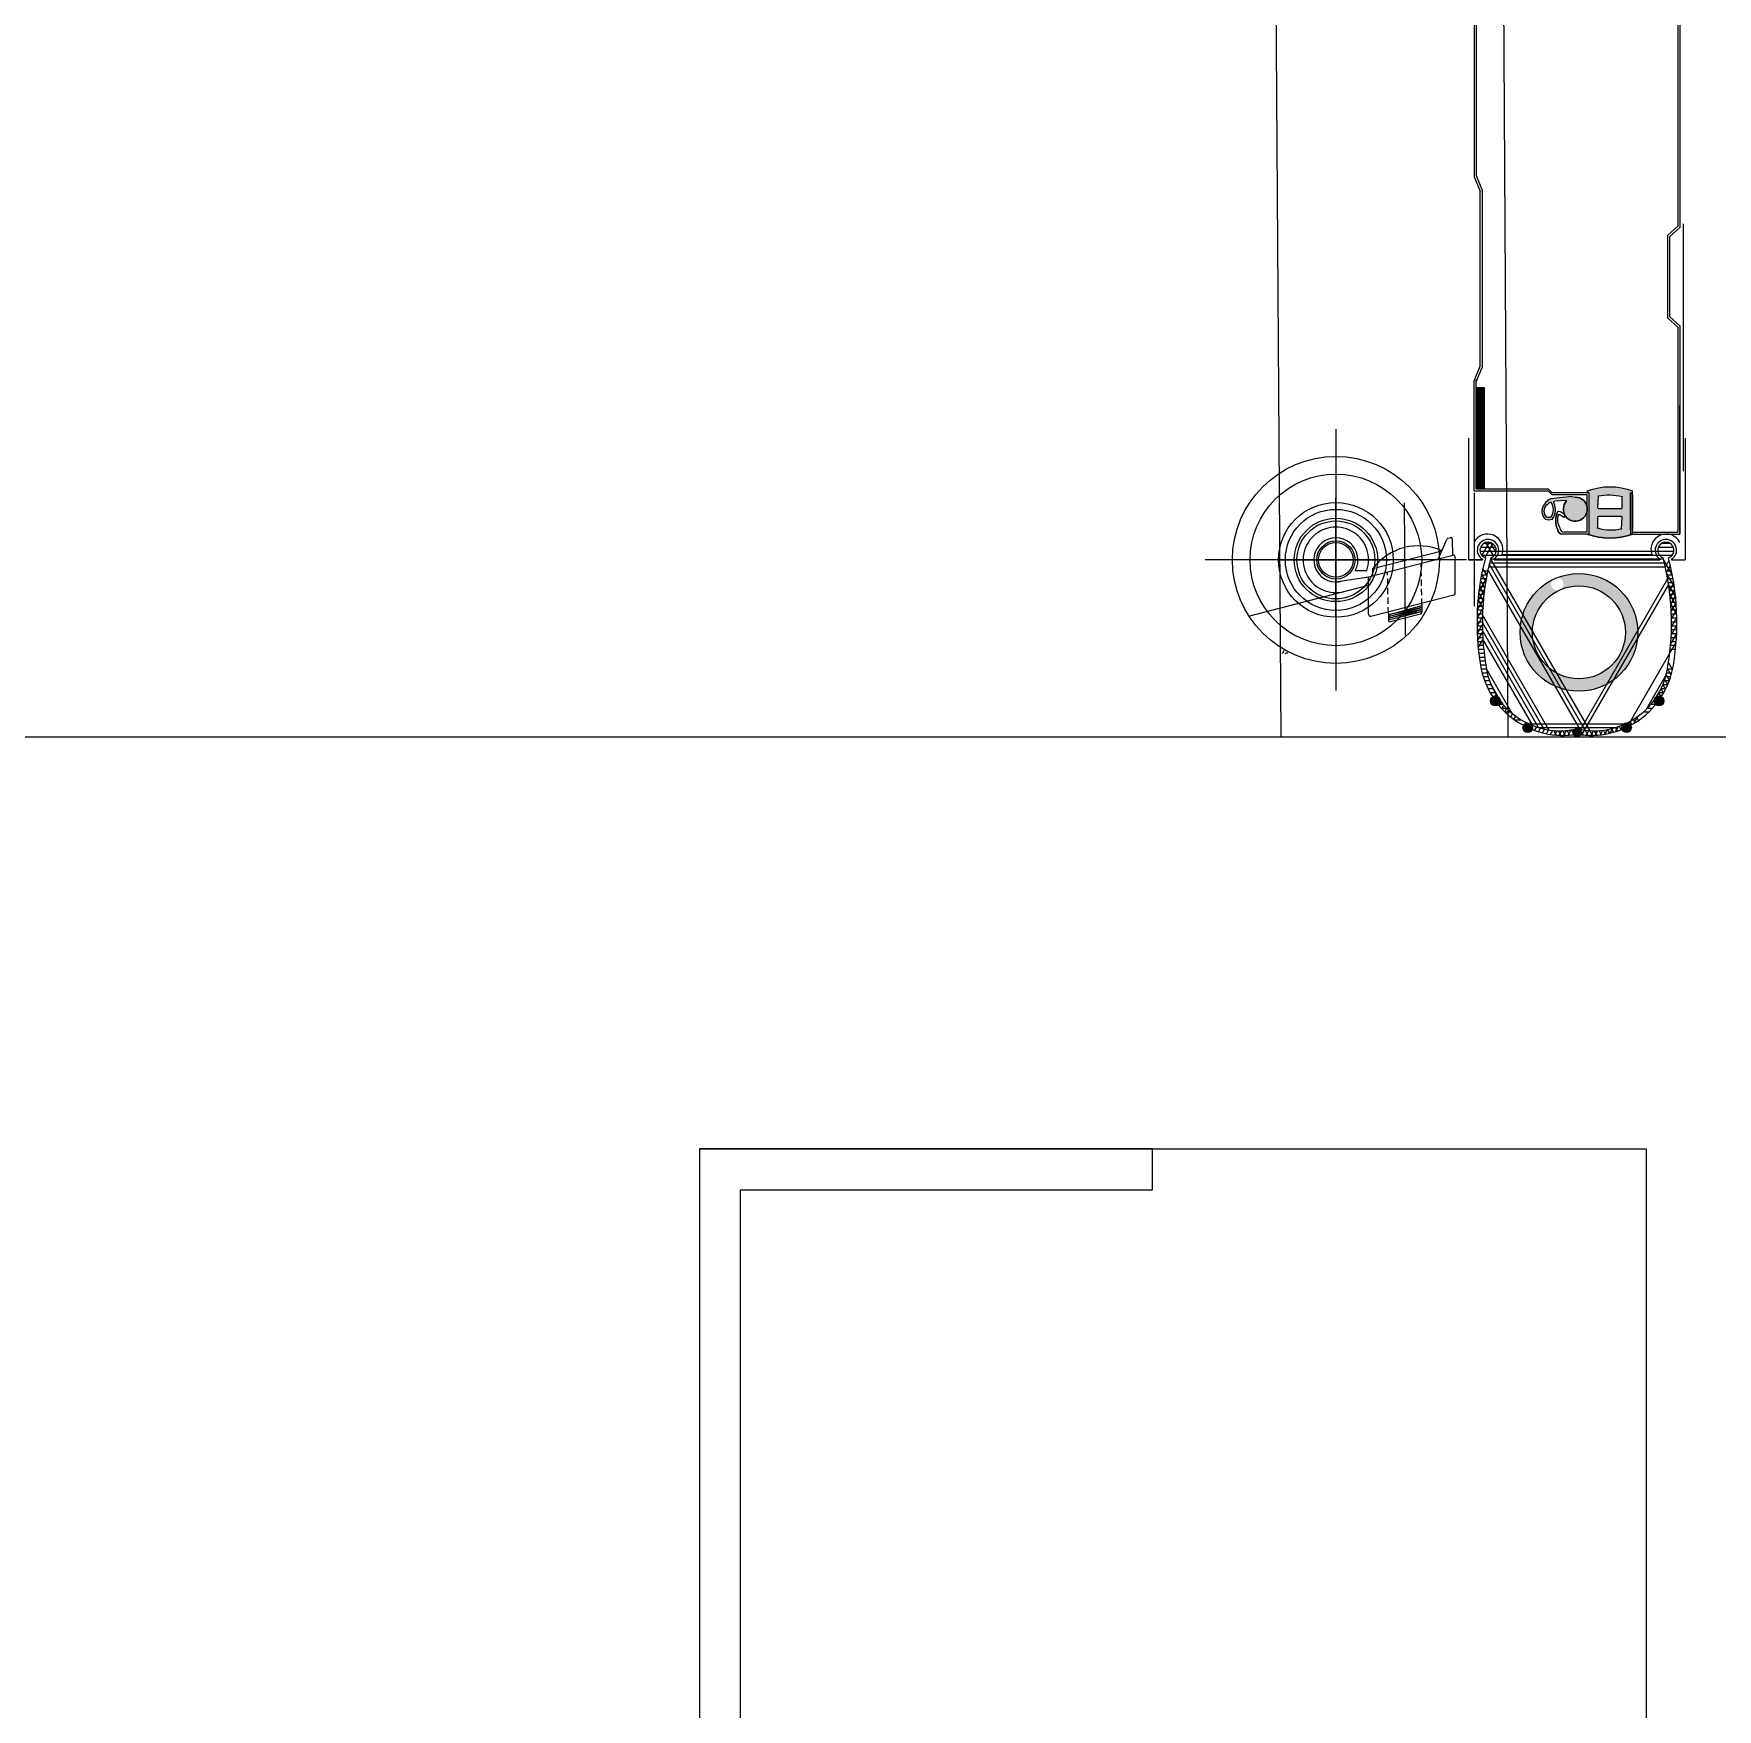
# Model space of a CAD drawing. Extents: x 152195838 to 323921156, y 365159662 to 730681027.
# Drawn here: x 161369515.3 to 161369924.2, y 365211827.2 to 365212234.1 of the extents above; entities that cross this region are included whole.
import ezdxf

# ---------------------------------------------------------------- set-up
doc = ezdxf.new("R2010")
doc.units = 0
doc.header["$MEASUREMENT"] = 0
doc.linetypes.add('CEN', pattern=[63, 60, -1, 1, -1])
doc.linetypes.add('HID', pattern=[2.3, 1.5, -0.8])
doc.layers.get('0').update_dxf_attribs({"linetype": 'CONTINUOUS'})
doc.layers.get('Defpoints').update_dxf_attribs({"linetype": 'CONTINUOUS'})
for name, color, linetype in [('4A.TEC CEN', 1, 'CEN'), ('ELE', 4, 'CONTINUOUS'), ('k-BESTO', 4, 'CONTINUOUS'), ('OHD', 4, 'CONTINUOUS'), ('PANEL', 4, 'CONTINUOUS'), ('SRS', 6, 'CONTINUOUS'), ('text', 3, 'CONTINUOUS'), ('WID', 4, 'CONTINUOUS'), ('㈜SE&C 벽체 1', 2, 'CONTINUOUS')]:
    doc.layers.add(name, color=color, linetype=linetype)

# ---------------------------------------------------------------- blocks, each defined once
blk = doc.blocks.new('roll')
at = {"layer": 'OHD'}
for p, q in [((0, 31.73325251974166), (0, -31.73324637336191)), ((24.86161170038395, 0.2174934283830225), (26.90798956062645, 4.995859091868624)), ((24.86161170038395, 0.2174934283830225), (26.90798956062645, 4.995859091868624)), ((27.19574122782797, 5.242445562849752), (27.78892638487742, 5.394449259329121)), ((27.19574122782797, 5.242445562849752), (27.78892638487742, 5.394449259329121)), ((28.41012365580537, 1.126799616904463), (28.3240954792127, 4.988593866873998)), ((28.41012365580537, 1.126799616904463), (28.3240954792127, 4.988593866873998)), ((31.73324944660999, 3.0731898732e-06), (-31.73324944660999, 3.0731898732e-06)), ((7.933307928266003, -4.120384413283318), (28.41012365580537, 1.126799616904463)), ((7.933307928266003, -4.120384413283318), (28.41012365580537, 1.126799616904463)), ((9.010276078712195, -2.07367874745978), (25.73455619229935, 2.211918031680397)), ((9.010276078712195, -2.07367874745978), (25.73455619229935, 2.211918031680397)), ((4.688133527757599, -2.598975516797509), (7.49758740561083, -2.598975516797509)), ((4.688133527757599, -2.598975516797509), (7.49758740561083, -2.598975516797509)), ((9.010276078712195, -3.844411324651446), (9.010276078712195, -2.07367874745978)), ((9.010276078712195, -3.844411324651446), (9.010276078712195, -2.07367874745978)), ((-21.21325120772235, -13.62553265562747), (7.933307928266003, -6.156726877088658)), ((-4.4333282858e-06, -5.360346190340351), (7.933307928266003, -4.120384413283318)), ((-4.4333282858e-06, -5.360346190340351), (7.933307928266003, -4.120384413283318)), ((6.653694831067697, -4.320385529776103), (7.933307928266003, -4.120384413283318)), ((6.653694831067697, -4.320385529776103), (7.933307928266003, -4.120384413283318)), ((8.468583386624232, -13.6298537759576), (28.62301918212324, -8.465279603376983)), ((8.468583386624232, -13.6298537759576), (28.62301918212324, -8.465279603376983)), ((20.89626956544817, -10.85633375548059), (20.89626956544817, -12.71213901398005)), ((20.89626956544817, -10.85633375548059), (20.89626956544817, -12.71213901398005)), ((12.74854335631244, -12.94418859662255), (12.74854335631244, -14.58021966129308)), ((12.74854335631244, -12.94418859662255), (12.74854335631244, -14.58021966129308)), ((13.28381881467066, -14.99562556628371), (20.57388963340782, -13.12754491897067)), ((13.28381881467066, -14.99562556628371), (20.57388963340782, -13.12754491897067))]:
    blk.add_line(p, q, dxfattribs=at)
at = {"layer": 'OHD', "color": 1}
for p, q in [((-4.4333282858e-06, -13.76701811217936), (-4.4333282858e-06, 15.135542328062)), ((-4.4333282858e-06, -13.76701811217936), (-4.4333282858e-06, 15.135542328062)), ((16.61530714225955, 13.86767193785636), (16.82240646099671, -18.37380420189584)), ((16.61530714225955, 13.86767193785636), (16.82240646099671, -18.37380420189584)), ((-13.38834995357319, 0), (13.14283256558701, 0)), ((-13.38834995357319, 0), (13.14283256558701, 0))]:
    blk.add_line(p, q, dxfattribs=at)
at = {"layer": 'OHD', "color": 7}
for p, q in [((28.94539911416359, -8.049873698386362), (28.94539911416359, 0.7113937119138427)), ((28.94539911416359, -8.049873698386362), (28.94539911416359, 0.7113937119138427)), ((7.933307928266003, -13.21444787096698), (7.933307928266003, -4.120384413283318)), ((7.933307928266003, -13.21444787096698), (7.933307928266003, -4.120384413283318))]:
    blk.add_line(p, q, dxfattribs=at)
at = {"layer": 'OHD', "color": 1, "linetype": 'HID'}
for p, q in [((12.74854335631244, -12.94418859662255), (12.54144403757527, -2.939549535221885)), ((12.74854335631244, -12.94418859662255), (12.54144403757527, -2.939549535221885)), ((20.89626956544817, -10.85633375548059), (20.689170246711, -0.8516946940799243)), ((20.89626956544817, -10.85633375548059), (20.689170246711, -0.8516946940799243))]:
    blk.add_line(p, q, dxfattribs=at)
at = {"layer": 'OHD', "color": 2}
for p, q in [((12.74567889538593, -14.1789496334386), (20.89626956544817, -12.05735548230586)), ((12.74567889538593, -14.1789496334386), (20.89626956544817, -12.05735548230586)), ((12.74854394933209, -13.35474682413041), (20.89626956544817, -11.07916831295006)), ((12.74854394933209, -13.35474682413041), (20.89626956544817, -11.07916831295006)), ((20.89626956544817, -11.59145817562239), (12.74854394933209, -13.35474682413041)), ((20.89626956544817, -11.59145817562239), (12.74854394933209, -13.35474682413041)), ((12.75707770138979, -13.77366380317835), (20.89626956544817, -11.59145817562239)), ((12.75707770138979, -13.77366380317835), (20.89626956544817, -11.59145817562239)), ((20.89626956544817, -12.05735548230586), (12.75707770138979, -13.77366380317835)), ((20.89626956544817, -12.05735548230586), (12.75707770138979, -13.77366380317835)), ((20.89626956544817, -12.5696453449782), (12.74567889538593, -14.1789496334386)), ((20.89626956544817, -12.5696453449782), (12.74567889538593, -14.1789496334386)), ((12.74854335631244, -14.58021966129308), (20.89626956544817, -12.5696453449782)), ((12.74854335631244, -14.58021966129308), (20.89626956544817, -12.5696453449782))]:
    blk.add_line(p, q, dxfattribs=at)
for radius in [25.12672360912414, 20.83844665688717]:
    blk.add_circle((0, 3.0731898732e-06), radius, dxfattribs=at)
at = {"layer": 'OHD', "color": 4}
for radius in [13.93334397582993, 12.27516477856566, 10.13102630244727]:
    blk.add_circle((0, 3.0731898732e-06), radius, dxfattribs=at)
at = {"layer": 'OHD', "color": 6}
blk.add_circle((0, 3.0731898732e-06), 9.464227228934476, dxfattribs=at)
at = {"layer": 'OHD'}
for radius in [4.652780493177119, 4.223952792952509]:
    blk.add_circle((0, 3.0731898732e-06), radius, dxfattribs=at)
for centre, radius, start, end in [((-0.0100228197406978, 0.0139481529477053), 7.949313266143093, 340.8102292890269, 284.4177722138832), ((-0.0100228197406978, 0.0139481529477053), 7.949313266143093, 340.8102292890269, 284.4177722138832), ((-4.4333282858e-06, 0), 5.360346190296207, 330.9972121383349, 287.7667005615464), ((-4.4333282858e-06, 0), 5.360346190296207, 330.9972121383349, 287.7667005615464), ((27.30218899110332, 4.827039657917338), 0.4288276952236967, 104.3727786914078, 156.8165367528384), ((27.30218899110332, 4.827039657917338), 0.4288276952236967, 104.3727786914078, 156.8165367528384), ((27.89537414791994, 4.9790433543385), 0.4288276952236967, 1.276151968064464, 104.3727786914078), ((27.89537414791994, 4.9790433543385), 0.4288276952236967, 1.276151968064464, 104.3727786914078), ((20.05604573409073, -10.44752511568367), 13.86110855153509, 65.91148276491498, 142.8340746060383), ((20.05604573409073, -10.44752511568367), 13.86110855153509, 65.91148276491498, 142.8340746060383), ((28.51657141908072, 0.7113937119720504), 0.4288276952236967, 0, 104.3727786914078), ((28.51657141908072, 0.7113937119720504), 0.4288276952236967, 0, 104.3727786914078), ((28.51657141908072, -8.049873698386362), 0.4288276952236967, 284.3727786914078, 0), ((28.51657141908072, -8.049873698386362), 0.4288276952236967, 284.3727786914078, 0), ((8.362135623348877, -13.21444787096698), 0.4288276952236967, 180, 284.3727786914078), ((8.362135623348877, -13.21444787096698), 0.4288276952236967, 180, 284.3727786914078), ((13.17737105162814, -14.58021966129308), 0.4288276952236967, 180, 284.3727786914078), ((13.17737105162814, -14.58021966129308), 0.4288276952236967, 180, 284.3727786914078), ((20.46744187036529, -12.71213901398005), 0.4288276952236967, 284.3727786914078, 0), ((20.46744187036529, -12.71213901398005), 0.4288276952236967, 284.3727786914078, 0), ((-13.4943526936695, -21.97846054541878), 0.8576553904473933, 303.9338120000972, 0), ((-11.92071351362392, -23.50395676831249), 0.8576553904473933, 75.62722130859221, 123.9338120000971), ((-11.92071351362392, -23.50395676831249), 0.8576553904473933, 75.62722130859221, 123.9338120000971)]:
    blk.add_arc(centre, radius, start, end, dxfattribs=at)
blk = doc.blocks.new('*X20')
at = {"color": 0}
for p, q in [((586.8815129698357, 374.9262553091681), (588.7576273078434, 376.8023696471759)), ((586.8815129698357, 375.1030320044649), (588.5808506125468, 376.8023696471759)), ((586.8815129698357, 375.2798086997615), (588.4040739172501, 376.8023696471759)), ((586.8815129698357, 375.4565853950582), (588.2272972219536, 376.8023696471759)), ((586.8815129698357, 375.6333620903549), (588.0505205266569, 376.8023696471759)), ((586.8815129698357, 375.8101387856515), (587.8737438313602, 376.8023696471759)), ((586.8815129698357, 375.9869154809481), (587.6969671360636, 376.8023696471759)), ((586.8815129698357, 376.1636921762446), (587.520190440767, 376.8023696471759)), ((586.8815129698357, 376.3404688715414), (587.3434137454702, 376.8023696471759)), ((586.8815129698357, 376.517245566838), (587.1666370501737, 376.8023696471759)), ((586.8815129698357, 376.6940222621347), (586.989860354877, 376.8023696471759)), ((588.8573964147918, 374.7523696471759), (586.8815129698357, 376.7282530921316)), ((588.6806197194952, 374.7523696471759), (586.8815129698357, 376.5514763968351)), ((588.5038430241984, 374.7523696471759), (586.8815129698357, 376.3746997015385)), ((588.3270663289018, 374.7523696471759), (586.8815129698357, 376.1979230062418)), ((589.0341731100883, 374.7523696471759), (586.9841731100882, 376.8023696471759)), ((587.0611806984367, 374.7523696471759), (589.1111806984367, 376.8023696471759)), ((589.210949805385, 374.7523696471759), (587.160949805385, 376.8023696471759)), ((587.2379573937333, 374.7523696471759), (589.2879573937332, 376.8023696471759)), ((589.3877265006817, 374.7523696471759), (587.3377265006818, 376.8023696471759)), ((587.41473408903, 374.7523696471759), (589.4647340890299, 376.8023696471759)), ((589.5645031959782, 374.7523696471759), (587.5145031959783, 376.8023696471759)), ((587.5915107843268, 374.7523696471759), (589.6415107843267, 376.8023696471759)), ((589.7412798912748, 374.7523696471759), (587.6912798912749, 376.8023696471759)), ((587.7682874796233, 374.7523696471759), (589.8182874796232, 376.8023696471759)), ((589.9180565865715, 374.7523696471759), (587.8680565865717, 376.8023696471759)), ((587.9450641749199, 374.7523696471759), (589.9950641749199, 376.8023696471759)), ((590.0948332818683, 374.7523696471759), (588.0448332818683, 376.8023696471759)), ((588.1218408702165, 374.7523696471759), (590.1718408702166, 376.8023696471759)), ((590.2716099771648, 374.7523696471759), (588.2216099771648, 376.8023696471759)), ((588.2986175655133, 374.7523696471759), (590.3486175655131, 376.8023696471759)), ((590.4483866724614, 374.7523696471759), (588.3983866724612, 376.8023696471759)), ((588.4753942608098, 374.7523696471759), (590.5253942608098, 376.8023696471759)), ((590.6251633677578, 374.7523696471759), (588.5751633677581, 376.8023696471759)), ((588.6521709561065, 374.7523696471759), (590.7021709561062, 376.8023696471759)), ((590.8019400630548, 374.7523696471759), (588.7519400630547, 376.8023696471759)), ((588.8289476514032, 374.7523696471759), (590.8789476514031, 376.8023696471759)), ((590.9787167583513, 374.7523696471759), (588.9287167583512, 376.8023696471759)), ((589.0057243466997, 374.7523696471759), (591.0557243466995, 376.8023696471759)), ((591.1554934536479, 374.7523696471759), (589.105493453648, 376.8023696471759)), ((589.1825010419963, 374.7523696471759), (591.232501041996, 376.8023696471759)), ((591.3322701489446, 374.7523696471759), (589.2822701489443, 376.8023696471759)), ((589.359277737293, 374.7523696471759), (591.4092777372928, 376.8023696471759)), ((591.5090468442413, 374.7523696471759), (589.4590468442412, 376.8023696471759)), ((589.5360544325897, 374.7523696471759), (591.5860544325897, 376.8023696471759)), ((591.6858235395379, 374.7523696471759), (589.6358235395377, 376.8023696471759)), ((589.7128311278863, 374.7523696471759), (591.7628311278861, 376.8023696471759)), ((591.8626002348345, 374.7523696471759), (589.8126002348345, 376.8023696471759)), ((589.8896078231829, 374.7523696471759), (591.9396078231828, 376.8023696471759)), ((592.0393769301312, 374.7523696471759), (589.9893769301312, 376.8023696471759)), ((590.0663845184796, 374.7523696471759), (592.1163845184795, 376.8023696471759)), ((592.2161536254278, 374.7523696471759), (590.1661536254279, 376.8023696471759)), ((590.2431612137763, 374.7523696471759), (592.2931612137761, 376.8023696471759)), ((592.3929303207244, 374.7523696471759), (590.3429303207245, 376.8023696471759)), ((590.4199379090727, 374.7523696471759), (592.4699379090728, 376.8023696471759)), ((592.5697070160207, 374.7523696471759), (590.5197070160211, 376.8023696471759)), ((590.5967146043693, 374.7523696471759), (592.6467146043693, 376.8023696471759)), ((592.7464837113178, 374.7523696471759), (590.6964837113178, 376.8023696471759)), ((590.7734912996661, 374.7523696471759), (592.8234912996661, 376.8023696471759)), ((592.9232604066144, 374.7523696471759), (590.8732604066142, 376.8023696471759)), ((590.9502679949628, 374.7523696471759), (593.0002679949628, 376.8023696471759)), ((593.1000371019107, 374.7523696471759), (591.050037101911, 376.8023696471759)), ((591.1270446902594, 374.7523696471759), (593.1770446902592, 376.8023696471759)), ((593.2768137972076, 374.7523696471759), (591.2268137972077, 376.8023696471759)), ((591.303821385556, 374.7523696471759), (593.353821385556, 376.8023696471759)), ((593.4535904925043, 374.7523696471759), (591.4035904925042, 376.8023696471759)), ((591.4805980808527, 374.7523696471759), (593.5305980808527, 376.8023696471759)), ((593.6303671878007, 374.7523696471759), (591.580367187801, 376.8023696471759)), ((591.6573747761494, 374.7523696471759), (593.7073747761492, 376.8023696471759)), ((593.8071438830974, 374.7523696471759), (591.7571438830976, 376.8023696471759)), ((591.8341514714458, 374.7523696471759), (593.8841514714458, 376.8023696471759)), ((593.9839205783941, 374.7523696471759), (591.9339205783942, 376.8023696471759)), ((592.0109281667426, 374.7523696471759), (594.0609281667424, 376.8023696471759)), ((594.1606972736907, 374.7523696471759), (592.1106972736907, 376.8023696471759)), ((592.1877048620393, 374.7523696471759), (594.2377048620392, 376.8023696471759)), ((594.3374739689873, 374.7523696471759), (592.2874739689872, 376.8023696471759)), ((592.3644815573359, 374.7523696471759), (594.4144815573358, 376.8023696471759)), ((594.5142506642841, 374.7523696471759), (592.464250664284, 376.8023696471759)), ((592.5412582526322, 374.7523696471759), (594.5912582526322, 376.8023696471759)), ((594.6910273595807, 374.7523696471759), (592.6410273595808, 376.8023696471759)), ((592.7180349479291, 374.7523696471759), (594.768034947929, 376.8023696471759)), ((594.8678040548774, 374.7523696471759), (592.8178040548772, 376.8023696471759)), ((592.8948116432258, 374.7523696471759), (594.9448116432258, 376.8023696471759)), ((595.0445807501737, 374.7523696471759), (592.9945807501741, 376.8023696471759)), ((593.0715883385222, 374.7523696471759), (595.1215883385223, 376.8023696471759)), ((595.2213574454706, 374.7523696471759), (593.1713574454708, 376.8023696471759)), ((593.2483650338189, 374.7523696471759), (595.298365033819, 376.8023696471759)), ((595.3981341407672, 374.7523696471759), (593.3481341407672, 376.8023696471759)), ((593.4251417291156, 374.7523696471759), (595.4751417291156, 376.8023696471759)), ((595.5749108360637, 374.7523696471759), (593.524910836064, 376.8023696471759)), ((593.6019184244122, 374.7523696471759), (595.6519184244122, 376.8023696471759)), ((595.7516875313605, 374.7523696471759), (593.7016875313604, 376.8023696471759)), ((593.7786951197089, 374.7523696471759), (595.8286951197088, 376.8023696471759)), ((595.9284642266571, 374.7523696471759), (593.8784642266572, 376.8023696471759)), ((593.9554718150057, 374.7523696471759), (596.0054718150055, 376.8023696471759)), ((596.1052409219537, 374.7523696471759), (594.0552409219539, 376.8023696471759)), ((594.1322485103022, 374.7523696471759), (596.1822485103023, 376.8023696471759)), ((596.2820176172505, 374.7523696471759), (594.2320176172506, 376.8023696471759)), ((594.3090252055989, 374.7523696471759), (596.3590252055988, 376.8023696471759)), ((596.458794312547, 374.7523696471759), (594.4087943125471, 376.8023696471759)), ((594.4858019008952, 374.7523696471759), (596.5358019008954, 376.8023696471759)), ((596.6355710078437, 374.7523696471759), (594.5855710078438, 376.8023696471759)), ((594.6625785961921, 374.7523696471759), (596.7125785961917, 376.8023696471759)), ((596.8123477031404, 374.7523696471759), (594.7623477031404, 376.8023696471759)), ((594.8393552914887, 374.7523696471759), (596.8893552914888, 376.8023696471759)), ((596.989124398437, 374.7523696471759), (594.9391243984371, 376.8023696471759)), ((595.0161319867852, 374.7523696471759), (597.0661319867853, 376.8023696471759)), ((597.1659010937336, 374.7523696471759), (595.1159010937336, 376.8023696471759)), ((595.192908682082, 374.7523696471759), (597.2429086820817, 376.8023696471759)), ((597.3426777890302, 374.7523696471759), (595.2926777890302, 376.8023696471759)), ((595.3696853773783, 374.7523696471759), (597.4196853773786, 376.8023696471759)), ((597.5194544843267, 374.7523696471759), (595.4694544843269, 376.8023696471759)), ((595.5464620726752, 374.7523696471759), (597.5964620726752, 376.8023696471759)), ((597.6962311796235, 374.7523696471759), (595.6462311796237, 376.8023696471759)), ((595.723238767972, 374.7523696471759), (597.7732387679719, 376.8023696471759)), ((597.8730078749202, 374.7523696471759), (595.8230078749202, 376.8023696471759)), ((595.9000154632682, 374.7523696471759), (597.9500154632685, 376.8023696471759)), ((598.0497845702167, 374.7523696471759), (595.9997845702169, 376.8023696471759)), ((596.0767921585652, 374.7523696471759), (598.1267921585652, 376.8023696471759)), ((598.2265612655135, 374.7523696471759), (596.1765612655136, 376.8023696471759)), ((596.2535688538618, 374.7523696471759), (598.3035688538619, 376.8023696471759)), ((598.4033379608098, 374.7523696471759), (596.3533379608102, 376.8023696471759)), ((596.4303455491585, 374.7523696471759), (598.4803455491584, 376.8023696471759)), ((598.5801146561067, 374.7523696471759), (596.5301146561068, 376.8023696471759)), ((596.6071222444551, 374.7523696471759), (598.6571222444551, 376.8023696471759)), ((598.7568913514033, 374.7523696471759), (596.7068913514033, 376.8023696471759)), ((596.7838989397518, 374.7523696471759), (598.8338989397517, 376.8023696471759)), ((598.9336680467, 374.7523696471759), (596.8836680467001, 376.8023696471759)), ((596.9606756350486, 374.7523696471759), (599.0106756350484, 376.8023696471759)), ((599.1104447419965, 374.7523696471759), (597.0604447419968, 376.8023696471759)), ((597.137452330345, 374.7523696471759), (599.1874523303447, 376.8023696471759)), ((599.2872214372933, 374.7523696471759), (597.237221437293, 376.8023696471759)), ((597.3142290256418, 374.7523696471759), (599.3642290256416, 376.8023696471759)), ((599.4639981325897, 374.7523696471759), (597.4139981325898, 376.8023696471759)), ((597.4910057209382, 374.7523696471759), (599.5410057209383, 376.8023696471759)), ((599.6407748278866, 374.7523696471759), (597.5907748278867, 376.8023696471759)), ((597.667782416235, 374.7523696471759), (599.7177824162347, 376.8023696471759)), ((599.8175515231832, 374.7523696471759), (597.7675515231831, 376.8023696471759)), ((597.8445591115316, 374.7523696471759), (599.8945591115315, 376.8023696471759)), ((599.9943282184797, 374.7523696471759), (597.9443282184798, 376.8023696471759)), ((598.0213358068282, 374.7523696471759), (600.0713358068282, 376.8023696471759)), ((600.1711049137765, 374.7523696471759), (598.1211049137764, 376.8023696471759)), ((598.1981125021249, 374.7523696471759), (600.2481125021247, 376.8023696471759)), ((600.3478816090733, 374.7523696471759), (598.2978816090732, 376.8023696471759)), ((598.3748891974212, 374.7523696471759), (600.4248891974213, 376.8023696471759)), ((600.5246583043697, 374.7523696471759), (598.4746583043698, 376.8023696471759)), ((598.5516658927181, 374.7523696471759), (600.6016658927181, 376.8023696471759)), ((600.7014349996664, 374.7523696471759), (598.6514349996662, 376.8023696471759)), ((598.7284425880148, 374.7523696471759), (600.7784425880147, 376.8023696471759)), ((600.8782116949627, 374.7523696471759), (598.8282116949631, 376.8023696471759)), ((598.9052192833112, 374.7523696471759), (600.9552192833114, 376.8023696471759)), ((601.0549883902596, 374.7523696471759), (599.0049883902598, 376.8023696471759)), ((599.081995978608, 374.7523696471759), (601.1319959786077, 376.8023696471759)), ((601.2317650855563, 374.7523696471759), (599.1817650855562, 376.8023696471759)), ((599.2587726739047, 374.7523696471759), (601.3087726739046, 376.8023696471759)), ((601.4085417808529, 374.7523696471759), (599.358541780853, 376.8023696471759)), ((599.4355493692012, 374.7523696471759), (601.4855493692013, 376.8023696471759)), ((601.5853184761496, 374.7523696471759), (599.5353184761495, 376.8023696471759)), ((599.612326064498, 374.7523696471759), (601.662326064498, 376.8023696471759)), ((601.7620951714462, 374.7523696471759), (599.7120951714462, 376.8023696471759)), ((599.7891027597948, 374.7523696471759), (601.8391027597945, 376.8023696471759)), ((601.9388718667428, 374.7523696471759), (599.8888718667428, 376.8023696471759)), ((599.9658794550912, 374.7523696471759), (602.0158794550911, 376.8023696471759)), ((602.1156485620394, 374.7523696471759), (600.0656485620395, 376.8023696471759)), ((600.1426561503879, 374.7523696471759), (602.1926561503877, 376.8023696471759)), ((602.2924252573362, 374.7523696471759), (600.2424252573363, 376.8023696471759)), ((600.3194328456846, 374.7523696471759), (602.3694328456845, 376.8023696471759)), ((602.4692019526327, 374.7523696471759), (600.4192019526328, 376.8023696471759)), ((600.4962095409811, 374.7523696471759), (602.546209540981, 376.8023696471759)), ((602.6459786479294, 374.7523696471759), (600.5959786479294, 376.8023696471759)), ((600.6729862362778, 374.7523696471759), (602.7229862362777, 376.8023696471759)), ((602.822755343226, 374.7523696471759), (600.772755343226, 376.8023696471759)), ((600.8497629315744, 374.7523696471759), (602.8997629315743, 376.8023696471759)), ((602.9995320385227, 374.7523696471759), (600.9495320385228, 376.8023696471759)), ((601.0265396268711, 374.7523696471759), (603.0765396268711, 376.8023696471759)), ((603.1763087338193, 374.7523696471759), (601.1263087338193, 376.8023696471759)), ((601.2033163221676, 374.7523696471759), (603.2533163221676, 376.8023696471759)), ((603.3530854291159, 374.7523696471759), (601.303085429116, 376.8023696471759)), ((601.3800930174642, 374.7523696471759), (603.4300930174642, 376.8023696471759)), ((603.5298621244126, 374.7523696471759), (601.4798621244126, 376.8023696471759)), ((601.5568697127608, 374.7523696471759), (603.606869712761, 376.8023696471759)), ((603.7066388197093, 374.7523696471759), (601.6566388197092, 376.8023696471759)), ((601.7336464080577, 374.7523696471759), (603.7836464080576, 376.8023696471759)), ((603.8834155150055, 374.7523696471759), (601.8334155150058, 376.8023696471759)), ((601.9104231033542, 374.7523696471759), (603.9604231033543, 376.8023696471759)), ((604.0601922103023, 374.7523696471759), (602.0101922103025, 376.8023696471759)), ((602.0871997986509, 374.7523696471759), (604.1371997986507, 376.8023696471759)), ((604.2369689055992, 374.7523696471759), (602.1869689055992, 376.8023696471759)), ((602.2639764939476, 374.7523696471759), (604.3139764939475, 376.8023696471759)), ((604.4137456008958, 374.7523696471759), (602.3637456008958, 376.8023696471759)), ((602.4407531892442, 374.7523696471759), (604.4907531892437, 376.8023696471759)), ((604.5905222961923, 374.7523696471759), (602.5405222961924, 376.8023696471759)), ((602.6175298845408, 374.7523696471759), (604.6675298845408, 376.8023696471759)), ((604.767298991489, 374.7523696471759), (602.7172989914887, 376.8023696471759)), ((602.7943065798372, 374.7523696471759), (604.8443065798373, 376.8023696471759)), ((604.9440756867857, 374.7523696471759), (602.8940756867858, 376.8023696471759)), ((602.9710832751341, 374.7523696471759), (605.021083275134, 376.8023696471759)), ((605.1208523820823, 374.7523696471759), (603.0708523820824, 376.8023696471759)), ((603.1478599704308, 374.7523696471759), (605.1978599704304, 376.8023696471759)), ((605.2976290773788, 374.7523696471759), (603.2476290773787, 376.8023696471759)), ((603.3246366657272, 374.7523696471759), (605.3746366657273, 376.8023696471759)), ((605.4744057726756, 374.7523696471759), (603.4244057726756, 376.8023696471759)), ((603.5014133610238, 374.7523696471759), (605.5514133610237, 376.8023696471759)), ((605.6511824679723, 374.7523696471759), (603.6011824679723, 376.8023696471759)), ((603.6781900563207, 374.7523696471759), (605.7281900563205, 376.8023696471759)), ((605.8279591632687, 374.7523696471759), (603.7779591632689, 376.8023696471759)), ((603.854966751617, 374.7523696471759), (605.9049667516173, 376.8023696471759)), ((606.0047358585655, 374.7523696471759), (603.9547358585655, 376.8023696471759)), ((604.0317434469138, 374.7523696471759), (606.0817434469137, 376.8023696471759)), ((606.1815125538621, 374.7523696471759), (604.1315125538622, 376.8023696471759)), ((604.2085201422104, 374.7523696471759), (606.2585201422105, 376.8023696471759)), ((606.3582892491588, 374.7523696471759), (604.3082892491589, 376.8023696471759)), ((604.3852968375071, 374.7523696471759), (606.4352968375073, 376.8023696471759)), ((606.5350659444553, 374.7523696471759), (604.4850659444553, 376.8023696471759)), ((604.5620735328038, 374.7523696471759), (606.6120735328037, 376.8023696471759)), ((606.7118426397519, 374.7523696471759), (604.6618426397521, 376.8023696471759)), ((604.7388502281003, 374.7523696471759), (606.7888502281004, 376.8023696471759)), ((606.8886193350484, 374.7523696471759), (604.8386193350487, 376.8023696471759)), ((604.9156269233971, 374.7523696471759), (606.9656269233969, 376.8023696471759)), ((607.0653960303453, 374.7523696471759), (605.0153960303454, 376.8023696471759)), ((605.0924036186938, 374.7523696471759), (607.1424036186937, 376.8023696471759)), ((607.2421727256418, 374.7523696471759), (605.1921727256417, 376.8023696471759)), ((605.2691803139902, 374.7523696471759), (607.3191803139903, 376.8023696471759)), ((607.4189494209385, 374.7523696471759), (605.3689494209386, 376.8023696471759)), ((605.445957009287, 374.7523696471759), (607.4959570092866, 376.8023696471759)), ((607.5957261162353, 374.7523696471759), (605.5457261162353, 376.8023696471759)), ((605.6227337045835, 374.7523696471759), (607.6727337045836, 376.8023696471759)), ((607.7725028115319, 374.7523696471759), (605.7225028115317, 376.8023696471759)), ((605.7995103998802, 374.7523696471759), (607.8495103998802, 376.8023696471759)), ((607.9492795068286, 374.7523696471759), (605.8992795068284, 376.8023696471759)), ((605.9762870951768, 374.7523696471759), (608.0262870951768, 376.8023696471759)), ((608.1260562021251, 374.7523696471759), (606.0760562021251, 376.8023696471759)), ((606.1530637904734, 374.7523696471759), (608.2030637904733, 376.8023696471759)), ((608.3028328974217, 374.7523696471759), (606.2528328974217, 376.8023696471759)), ((606.3298404857703, 374.7523696471759), (608.3798404857702, 376.8023696471759)), ((608.4796095927182, 374.7523696471759), (606.4296095927184, 376.8023696471759)), ((606.5066171810668, 374.7523696471759), (608.5566171810667, 376.8023696471759)), ((608.656386288015, 374.7523696471759), (606.6063862880152, 376.8023696471759)), ((606.6833938763634, 374.7523696471759), (608.7333938763634, 376.8023696471759)), ((608.8331629833118, 374.7523696471759), (606.7831629833117, 376.8023696471759)), ((606.8601705716599, 374.7523696471759), (608.9101705716602, 376.8023696471759)), ((609.0099396786082, 374.7523696471759), (606.9599396786084, 376.8023696471759)), ((607.0369472669568, 374.7523696471759), (609.0869472669568, 376.8023696471759)), ((609.1867163739049, 374.7523696471759), (607.1367163739051, 376.8023696471759)), ((607.2137239622533, 374.7523696471759), (609.2637239622533, 376.8023696471759)), ((609.3634930692012, 374.7523696471759), (607.3134930692016, 376.8023696471759)), ((607.39050065755, 374.7523696471759), (609.4405006575499, 376.8023696471759)), ((609.5402697644982, 374.7523696471759), (607.4902697644982, 376.8023696471759)), ((607.5672773528468, 374.7523696471759), (609.6172773528466, 376.8023696471759)), ((609.7170464597948, 374.7523696471759), (607.6670464597947, 376.8023696471759)), ((607.7440540481432, 374.7523696471759), (609.7940540481433, 376.8023696471759)), ((609.8938231550912, 374.7523696471759), (607.8438231550916, 376.8023696471759)), ((607.9208307434399, 374.7523696471759), (609.9708307434397, 376.8023696471759)), ((610.0705998503881, 374.7523696471759), (608.0205998503881, 376.8023696471759)), ((608.0976074387365, 374.7523696471759), (610.1476074387363, 376.8023696471759)), ((610.2473765456847, 374.7523696471759), (608.1973765456847, 376.8023696471759)), ((608.2743841340333, 374.7523696471759), (610.3243841340332, 376.8023696471759)), ((610.4241532409814, 374.7523696471759), (608.3741532409815, 376.8023696471759)), ((608.4511608293298, 374.7523696471759), (610.5011608293295, 376.8023696471759)), ((610.600929936278, 374.7523696471759), (608.5509299362777, 376.8023696471759)), ((608.6279375246264, 374.7523696471759), (610.6779375246263, 376.8023696471759)), ((610.7777066315748, 374.7523696471759), (608.7277066315747, 376.8023696471759)), ((608.8047142199227, 374.7523696471759), (610.854714219923, 376.8023696471759)), ((610.9544833268714, 374.7523696471759), (608.9044833268713, 376.8023696471759)), ((608.9814909152198, 374.7523696471759), (611.0314909152197, 376.8023696471759)), ((611.131260022168, 374.7523696471759), (609.081260022168, 376.8023696471759)), ((609.1582676105163, 374.7523696471759), (611.2082676105163, 376.8023696471759)), ((611.3080367174646, 374.7523696471759), (609.2580367174646, 376.8023696471759)), ((611.3815129698357, 374.8556700901013), (609.4348134127613, 376.8023696471759)), ((609.5118210011096, 374.7523696471759), (611.3815129698357, 376.6220616159021)), ((611.3815129698357, 375.0324467853979), (609.6115901080581, 376.8023696471759)), ((609.6885976964063, 374.7523696471759), (611.3815129698357, 376.4452849206054)), ((611.3815129698357, 375.2092234806947), (609.7883668033546, 376.8023696471759)), ((609.8653743917027, 374.7523696471759), (611.3815129698357, 376.2685082253088)), ((611.3815129698357, 375.3860001759912), (609.9651434986513, 376.8023696471759)), ((611.3815129698357, 375.5627768712878), (610.1419201939477, 376.8023696471759)), ((611.3815129698357, 375.7395535665844), (610.3186968892445, 376.8023696471759)), ((611.3815129698357, 375.9163302618811), (610.4954735845411, 376.8023696471759)), ((611.3815129698357, 376.0931069571778), (610.6722502798377, 376.8023696471759)), ((611.3815129698357, 376.2698836524744), (610.8490269751343, 376.8023696471759)), ((611.3815129698357, 376.4466603477712), (611.025803670431, 376.8023696471759)), ((611.3815129698357, 376.6234370430677), (611.2025803657277, 376.8023696471759)), ((588.150289633605, 374.7523696471759), (586.8815129698357, 376.0211463109452)), ((587.9735129383084, 374.7523696471759), (586.8815129698357, 375.8443696156486)), ((587.7967362430118, 374.7523696471759), (586.8815129698357, 375.6675929203519)), ((587.6199595477152, 374.7523696471759), (586.8815129698357, 375.4908162250553)), ((587.4431828524185, 374.7523696471759), (586.8815129698357, 375.3140395297586)), ((587.266406157122, 374.7523696471759), (586.8815129698357, 375.137262834462)), ((587.0896294618252, 374.7523696471759), (586.8815129698357, 374.9604861391654)), ((610.0421510869995, 374.7523696471759), (611.3815129698357, 376.0917315300122)), ((610.2189277822962, 374.7523696471759), (611.3815129698357, 375.9149548347155)), ((610.3957044775929, 374.7523696471759), (611.3815129698357, 375.7381781394189)), ((610.5724811728895, 374.7523696471759), (611.3815129698357, 375.5614014441222)), ((610.7492578681861, 374.7523696471759), (611.3815129698357, 375.3846247488256)), ((610.9260345634827, 374.7523696471759), (611.3815129698357, 375.2078480535289)), ((611.1028112587794, 374.7523696471759), (611.3815129698357, 375.0310713582323)), ((611.2795879540757, 374.7523696471759), (611.3815129698357, 374.8542946629357))]:
    blk.add_line(p, q, dxfattribs=at)
blk = doc.blocks.new('OHD-550-S')
at = {"ltscale": 0.3}
h = blk.add_hatch(color=256, dxfattribs=at)
h.paths.add_polyline_path([(-7.820335383061316, -500), (-7.320335383061316, -500, -0.1839522459332421), (-18.32033538306132, -500), (-17.82033538306132, -500), (-17.82033538306132, -490), (-18.32033538306132, -490), (-18.32033538306132, -489.5, -0.1839522459360412), (-7.320335383061316, -489.5), (-7.320335383061316, -490), (-7.820335383061316, -490)])
h.paths.add_polyline_path([(-9.820335383061321, -495.9499999955297, 0.4142135623784303), (-10.02033538231626, -495.75), (-15.62033538380638, -495.75, 0.4142135623837566), (-15.82033538306132, -495.9499999955297), (-15.82033538306132, -498.512634254992, 0.3531664479442824), (-15.66257971385494, -498.7081218957901, 0.1068224255213855), (-9.978091409895567, -498.7081219702957, 0.3531669633766035), (-9.820335383061321, -498.512634254992)], flags=16)
h.paths.add_polyline_path([(-9.820335383061321, -493.5499999970197), (-9.820335383061321, -490.9873657375572, 0.3531664178117839), (-9.978091029915957, -490.7918781042098, 0.1068224317285499), (-15.66257965797558, -490.7918780818582, 0.3531665290935325), (-15.82033538306132, -490.9873657375572), (-15.82033538306132, -493.5499999970197, 0.4142135623411305), (-15.62033538380638, -493.75), (-10.02033538231626, -493.75, 0.4142135623411252)], flags=16)
h = blk.add_hatch(color=256, dxfattribs=at)
h.paths.add_polyline_path([(-4.452186728361994, -491.0451208874583), (-3.598998493049293, -490.9102733954786), (1.561672212090343, -491.4406052380799, -0.1518243513402081), (3.089874008204788, -492.7455935254693, -0.3866690381388791), (2.910665558185428, -496.3797932788729, -0.1781342218620706), (1.155712211038917, -496.3797932788729, -0.2987549811956981), (0.7801562487147748, -492.4205138534307, 0.5849836012774734), (0.566559077706188, -492.0406052321196), (-2.181743311230091, -491.8373030796646, 0.7096725385961309), (-2.269607486668974, -492.0043988078831, -1.396456789022153), (-7.320335383061316, -494.1736768484116), (-7.320335383061316, -493.7225522100924, -0.3890142538754396)])
h.paths.add_polyline_path([(1.568731946405023, -495.9131528958677, -0.3294873247492181), (1.568731946405023, -492.2182210236788, -0.0919700883551374), (2.598954470362514, -493.0345682650803, -0.3868137871939919), (2.49764581909403, -495.9131528958677, -0.1022453771888819)], flags=16)
for p, q in [((17.62966461619362, -489), (17.62966461619362, -464.5)), ((17.62966461619362, -464.5), (19.67966461693868, -464.5)), ((-29.82033538306132, -499.9999999925493), (-29.82033538306132, -468.7804877981543)), ((-18.32033538306132, -499.5), (-18.32033538306132, -490)), ((-17.82033538306132, -490), (-18.32033538306132, -490)), ((-17.82033538306132, -490), (-18.32033538306132, -490)), ((-17.82033538306132, -490), (-17.82033538306132, -500)), ((-17.82033538306132, -499), (-17.82033538306132, -490)), ((-17.82033538306132, -490), (-17.82033538306132, -499)), ((-17.82033538306132, -490), (-17.82033538306132, -499)), ((-17.82033538306132, -499), (-17.82033538306132, -490)), ((-7.820335383061316, -500), (-7.820335383061316, -490)), ((-17.82033538306132, -498), (-17.82033538306132, -492)), ((-7.820335383061316, -498), (-7.820335383061316, -492))]:
    blk.add_line(p, q)
at = {"layer": 'PANEL'}
for p, q in [((-29.82033538306132, -324.440983004868), (-29.82033538306132, -425.5590169876811)), ((-29.32033538306132, -324.75), (-29.32033538306132, -425.25)), ((20.17966461693868, -363.75), (20.17966461693868, -413.25)), ((19.67966461693868, -364.0590169876813), (19.67966461693868, -412.940983004868)), ((19.67966461693868, -412.940983004868), (18.17966461693868, -416.440983004868)), ((18.17966461693868, -416.440983004868), (18.17966461693868, -459.5590169876812)), ((20.17966461693868, -413.25), (18.67966461693868, -416.75)), ((18.67966461693868, -459.25), (18.67966461693868, -416.75)), ((-29.82033538306132, -425.5590169876811), (-27.32033538306132, -427.8090169876811)), ((-29.32033538306132, -425.25), (-26.82033538306132, -427.5)), ((-27.32033538306132, -427.8090169876811), (-27.32033538306132, -447.190983004868)), ((-26.82033538306132, -427.5), (-26.82033538306132, -447.5)), ((-29.82033538306132, -449.440983004868), (-27.32033538306132, -447.190983004868)), ((-29.82033538306132, -449.440983004868), (-29.82033538306132, -500)), ((-29.32033538306132, -449.75), (-26.82033538306132, -447.5)), ((-29.32033538306132, -449.75), (-29.32033538306132, -499.5)), ((19.67966461693868, -463.0590169876811), (18.17966461693868, -459.5590169876812)), ((20.17966461693868, -462.75), (18.67966461693868, -459.25)), ((19.67966461693868, -489), (19.67966461693868, -462.5590169876812)), ((20.17966461693868, -489.5), (20.17966461693868, -462.75)), ((-18.32033538306132, -490.5), (-18.32033538306132, -499)), ((-7.820335383061316, -490), (1.165429399814456, -490)), ((-7.320335383061316, -499.5), (-7.320335383061316, -490.5)), ((-7.320335383061316, -490.5), (1.165429399814456, -490.5)), ((1.165429399814456, -490), (2.179664616938679, -489)), ((1.165429399814456, -490.5), (2.165429399814456, -489.5)), ((20.17966461693868, -489.5), (2.165429399814456, -489.5)), ((19.67966461693868, -489), (2.179664616938679, -489)), ((-1.973731352481991, -495.5019607841967), (-1.517508140299469, -495.9584022760391)), ((-17.82033538306132, -500), (-29.82033538306132, -500)), ((-18.32033538306132, -499.5), (-29.32033538306132, -499.5)), ((-18.32033538306132, -500), (-18.32033538306132, -499.5)), ((-7.820335383061316, -500), (-1.178824270609764, -500)), ((-7.320335383061316, -499.5), (-1.678824270609766, -499.5))]:
    blk.add_line(p, q, dxfattribs=at)
blk.add_lwpolyline([(-0.277241560164839, -495.3623239919543, -0.2211075491759944), (-0.6788242706097662, -498.5, -0.4142135623730951), (-1.678824270609766, -499.5)], format="xyb", dxfattribs=at)
for centre, radius, start, end in [((0.8260187930427489, -497.7683200761675), 3.602080692526405, 115.390387892687, 141.0103053480383), ((-0.4470568918623031, -494.8077970221639), 0.3998656673912613, 42.97627947546651, 132.7516116349922), ((-4.811340174172073, -496.7423017024994), 5.153387742608375, 334.0172943838967, 25.35843446813835), ((-0.0030409642495215, -497.1018394082785), 1.897645727827141, 112.6449982388763, 142.9468481093493), ((-0.5080989734269679, -495.4582659229636), 0.25, 22.56726077758698, 154.4615523035482), ((-1.178824270609764, -499), 1, 270, 0)]:
    blk.add_arc(centre, radius, start, end, dxfattribs=at)
at = {"layer": 'WID'}
for p, q in [((-18.32033538306132, -490), (-18.32033538306132, -489.5)), ((-7.320335383061316, -489.5), (-7.320335383061316, -490)), ((-3.598998493049293, -490.9102733954786), (-4.452186728361994, -491.0451208874583))]:
    blk.add_line(p, q, dxfattribs=at)
at = {"layer": 'WID', "color": 4}
for p, q in [((-3.598998493049293, -490.9102733954786), (1.561672212090343, -491.4406052380799)), ((-2.196457537356764, -491.8362146094441), (0.566559077706188, -492.0406052321196))]:
    blk.add_line(p, q, dxfattribs=at)
at = {"layer": 'WID'}
for points in [[(-9.978088452015072, -490.7918786555526, -0.3531627102583959), (-9.820335383061321, -490.9873657375572), (-9.820335383061321, -493.5499999970197, -0.4142135623730912), (-10.02033538231626, -493.75), (-15.62033538380638, -493.75, -0.4142135623730966), (-15.82033538306132, -493.5499999970197), (-15.82033538306132, -490.9873657375572, -0.3531627102584112), (-15.66258231410756, -490.7918786555526, -0.1068225323292021)], [(-10.02033538231626, -495.75, -0.4142135623731029), (-9.820335383061321, -495.9499999955297), (-9.820335383061321, -498.512634254992, -0.3531627102583149), (-9.978088452015072, -498.7081213369966, -0.1068225323291834), (-15.66258231410756, -498.7081213369966, -0.3531627102583946), (-15.82033538306132, -498.512634254992), (-15.82033538306132, -495.9499999955297, -0.4142135623731011), (-15.62033538380638, -495.75)]]:
    blk.add_lwpolyline(points, format="xyb", close=True, dxfattribs=at)
at = {"layer": 'WID', "color": 4}
blk.add_lwpolyline([(1.561672212090343, -491.4406052380799, -0.1518243513478688), (3.089874008204788, -492.7455935254693, -0.3866690381392652), (2.910665558185428, -496.3797932788729, -0.1781342218549882), (1.155712211038917, -496.3797932788729, -0.3008762422113669), (0.7934369309805334, -492.395612090826)], format="xyb", dxfattribs=at)
at = {"layer": 'WID'}
for centre, radius, start, end in [((-12.82033538306132, -503.9436633884906), 15.45540074649232, 69.15367607288144, 110.8463239271185), ((-2.196457537356764, -491.9362146109341), 0.1, 90, 221.1373373512655), ((-12.82033538306132, -485.5563366040587), 15.45540074649232, 249.1536760728814, 290.8463239271186)]:
    blk.add_arc(centre, radius, start, end, dxfattribs=at)
at = {"layer": 'WID', "color": 4}
for centre, radius, start, end in [((-4.425999625120311, -493.948114529252), 2.903111752536662, 90.516835472477, 42.09441169300899), ((0.566559077706188, -492.2906052321193), 0.25, 335.1636803885783, 90), ((4.067919937428086, -494.0656869634985), 3.107904600459116, 143.527207140025, 216.4727928599749), ((-0.1164432712830603, -495.4031354561448), 3.603261777725832, 43.49132890011857, 62.1161631300506), ((0.9662232114933432, -494.4181811064479), 2.140139216135449, 315.6900542599153, 44.30994574008471), ((2.03318888461217, -493.6656114384532), 2.295030033854105, 258.3241169775998, 281.6758830224003)]:
    blk.add_arc(centre, radius, start, end, dxfattribs=at)
at = {"extrusion": (0, 0, -1), "zscale": -1, "rotation": 270}
blk.add_blockref('*X20', (-394.4320342629217, 122.3815129697323), dxfattribs=at)
blk = doc.blocks.new('5as9df53')
at = {"layer": 'OHD', "ltscale": 0.3}
h = blk.add_hatch(color=256, dxfattribs=at)
h.paths.add_polyline_path([(52432021.42628249, 17477673.7808832), (52432020.57309426, 17477673.9157307), (52432015.41242356, 17477673.38539886, 0.1518243513402081), (52432013.88422176, 17477672.08041057, 0.3866690381388791), (52432014.06343022, 17477668.44621082, 0.1781342218620706), (52432015.81838354, 17477668.44621082, 0.2987549811956981), (52432016.19393951, 17477672.40549023, -0.5849836012774734), (52432016.40753668, 17477672.78539886), (52432019.15583907, 17477672.98870102, -0.7096725385961309), (52432019.24370325, 17477672.82160529, 1.396456789022153), (52432024.29443115, 17477670.65232725), (52432024.29443115, 17477671.10345189, 0.3890142538754396)])
h.paths.add_polyline_path([(52432015.40536381, 17477668.9128512, 0.3294873247492181), (52432015.40536381, 17477672.60778308, 0.0919700883551374), (52432014.37514129, 17477671.79143583, 0.3868137871939919), (52432014.47644993, 17477668.9128512, 0.1022453771888819)], flags=16)
at = {"layer": 'OHD', "ltscale": 0.002}
h = blk.add_hatch(dxfattribs=at)
h.set_pattern_fill('NET3', color=256, scale=0.3, angle=180)
h.set_pattern_definition([(180, (73813460.3484019, 68384972.54257227), (0, 0.9524999999999998), []), (120, (73813460.3484019, 68384972.54257227), (0.8248891971046777, 0.4762500000000001), []), (60.00000000000002, (73813460.3484019, 68384972.54257227), (0.8248891971046777, -0.4762499999999998), [])])
edge = h.paths.add_edge_path()
edge.add_ellipse((52432018.39619788, 17477636.21626069), major_axis=(20.27727067470143, 0), ratio=1, start_angle=189.2497504515769, end_angle=279.6466785483689)
edge.add_ellipse((52432025.19200254, 17477636.21626069), major_axis=(20.27727067470143, 0), ratio=1, start_angle=260.3533214516311, end_angle=350.750249548423)
edge.add_ellipse((52431983.97009071, 17477643.27319199), major_axis=(62.09842220776986, 0), ratio=1, start_angle=350.4372527475712, end_angle=374.7019634593254)
edge.add_ellipse((52432043.38494546, 17477660.89678194), major_axis=(1.97380291136287, 0), ratio=1, start_angle=289.2396127752281, end_angle=610.760387461461)
edge.add_ellipse((52431982.66927771, 17477643.27319199), major_axis=(-62.09842220776986, 0), ratio=1, start_angle=530.4372527475712, end_angle=554.7019634496478, ccw=False)
edge.add_ellipse((52432025.89435942, 17477635.22282895), major_axis=(-18.15241424122093, 0), ratio=1, start_angle=436.9453957692439, end_angle=532.8292657514739, ccw=False)
edge.add_ellipse((52432017.69384098, 17477635.22282895), major_axis=(-18.15241424122093, 0), ratio=1, start_angle=367.1707342485261, end_angle=463.0546042307561, ccw=False)
edge.add_ellipse((52432060.9189227, 17477643.27319199), major_axis=(-62.09842220711703, 0), ratio=1, start_angle=345.29803631745114, end_angle=369.5627472524288, ccw=False)
edge.add_ellipse((52432000.20325502, 17477660.89742075), major_axis=(1.974405804516194, 0), ratio=1, start_angle=289.2335060511447, end_angle=610.76649290605)
edge.add_ellipse((52432059.61810969, 17477643.27319199), major_axis=(62.09842220711703, 0), ratio=1, start_angle=165.2980363045477, end_angle=189.5627472524287)
at = {"layer": 'OHD'}
h = blk.add_hatch(color=256, dxfattribs=at)
h.paths.add_polyline_path([(52432016.14637548, 17477653.88076458, 0.2438035088486), (52432015.51088609, 17477652.65495, 1), (52432018.5108861, 17477652.65495, 0.4835250449770811), (52432016.66785718, 17477654.11520036, -0.5376612083485407), (52432036.56307992, 17477640.96201023, -1), (52432007.97198014, 17477640.96201023, -0.2898054480261818)])
h.paths.add_polyline_path([(52432010.97198013, 17477640.96201023, 1), (52432033.56307993, 17477640.96201023, 1)], flags=16)
for points in [[(52432000.8103013, 17477624.29654191, -1), (52432003.14292158, 17477624.29654191, -1)], [(52432040.55099382, 17477624.29654191, -1), (52432042.8836141, 17477624.29654191, -1)], [(52432008.69131969, 17477617.80547128, -1), (52432011.02393997, 17477617.80547128, -1)], [(52432032.66997543, 17477617.80547128, -1), (52432035.0025957, 17477617.80547128, -1)], [(52432020.68064757, 17477616.63396723, -1), (52432023.01326784, 17477616.63396723, -1)]]:
    blk.add_hatch(color=256, dxfattribs=at).paths.add_polyline_path(points)
at = {"layer": 'OHD', "color": 4}
for p, q in [((52431949.93084879, 17477615.5672804), (52431927.46947622, 17481115.8922247)), ((52432005.10442249, 17477615.5672804), (52431983.67551952, 17481115.8922247)), ((52431998.82624715, 17477658.71040018), (52431998.82624715, 17477658.60665148)), ((52432001.6791764, 17477658.78950419), (52432001.6791764, 17477658.60665148)), ((52432041.90902401, 17477658.78950419), (52432041.90902401, 17477658.60665148)), ((52432044.76195325, 17477658.71040018), (52432044.76195325, 17477658.60665148))]:
    blk.add_line(p, q, dxfattribs=at)
at = {"layer": 'OHD'}
for p, q in [((52432047.67551953, 17477680.13273535), (52432047.67551953, 17477740.13273533)), ((52431996.80460054, 17477674.83605469), (52431996.80460054, 17477647.35186723)), ((52432024.29443115, 17477665.3260041), (52432024.29443115, 17477674.3260041)), ((52432024.79443114, 17477664.8260041), (52432024.79443114, 17477674.8260041)), ((52432024.79443114, 17477666.8260041), (52432024.79443114, 17477672.8260041)), ((52432034.79443114, 17477674.8260041), (52432034.79443114, 17477664.8260041)), ((52432034.79443114, 17477665.8260041), (52432034.79443114, 17477674.8260041)), ((52432034.79443114, 17477674.8260041), (52432034.79443114, 17477665.8260041)), ((52432034.79443114, 17477674.8260041), (52432034.79443114, 17477665.8260041)), ((52432034.79443114, 17477665.8260041), (52432034.79443114, 17477674.8260041)), ((52432034.79443114, 17477666.8260041), (52432034.79443114, 17477672.8260041)), ((52432035.29443115, 17477665.3260041), (52432035.29443115, 17477674.8260041)), ((52432035.29443115, 17477674.3260041), (52432035.29443115, 17477665.8260041)), ((52432024.79443114, 17477664.8260041), (52432018.15292003, 17477664.8260041)), ((52432024.29443115, 17477665.3260041), (52432018.65292003, 17477665.3260041)), ((52432034.79443114, 17477664.8260041), (52432046.79443115, 17477664.8260041)), ((52432035.29443115, 17477664.8260041), (52432035.29443115, 17477665.3260041)), ((52432035.29443115, 17477665.3260041), (52432046.29443114, 17477665.3260041))]:
    blk.add_line(p, q, dxfattribs=at)
at = {"layer": 'OHD', "color": 4, "linetype": 'Continuous'}
for p, q in [((52431995.49328719, 17477688.13457081), (52431995.49328719, 17477658.60665148)), ((52432048.09491322, 17477688.13457081), (52432048.09491322, 17477658.60665148)), ((52432003.63760031, 17477659.9074645), (52432039.9506001, 17477659.9074645)), ((52431995.49328719, 17477658.60665148), (52431998.82624715, 17477658.60665148)), ((52431998.82624715, 17477658.60665148), (52431995.49328719, 17477658.60665148)), ((52432001.6791764, 17477658.60665148), (52432041.90902401, 17477658.60665148)), ((52432044.76195325, 17477658.60665148), (52432048.09491322, 17477658.60665148))]:
    blk.add_line(p, q, dxfattribs=at)
at = {"layer": 'OHD'}
blk.add_lwpolyline([(52432017.25133733, 17477669.4636801, 0.2211075491759944), (52432017.65292004, 17477666.3260041, 0.4142135623730951), (52432018.65292003, 17477665.3260041)], format="xyb", dxfattribs=at)
blk.add_lwpolyline([(52432026.99443115, 17477669.0760041, 0.414213562373103), (52432026.79443114, 17477668.8760041), (52432026.79443114, 17477666.31336984, 0.3531627102583149), (52432026.95218423, 17477666.11788276, 0.1068225323291834), (52432032.63667808, 17477666.11788276, 0.3531627102583946), (52432032.79443114, 17477666.31336984), (52432032.79443114, 17477668.8760041, 0.4142135623731011), (52432032.59443114, 17477669.0760041)], format="xyb", close=True, dxfattribs=at)
for centre, radius in [((52432022.26753003, 17477640.96201023), 14.29554988770518), ((52432022.26753003, 17477640.96201023), 11.29554988770518), ((52432001.97661145, 17477624.29654191), 1.1663101353325), ((52432041.71730397, 17477624.29654191), 1.1663101353325), ((52432009.85762984, 17477617.80547128), 1.1663101353325), ((52432033.83628555, 17477617.80547128), 1.1663101353325)]:
    blk.add_circle(centre, radius, dxfattribs=at)
at = {"layer": 'OHD', "color": 4}
for centre, radius, start, end in [((52432021.40009539, 17477670.87788957), 2.903111752536662, 137.9055886084408, 89.48316452948266), ((52432000.10147785, 17477661.09560883), 3.730395279389898, 341.4275469023292, 152.4493706893139), ((52432000.19237124, 17477660.9261663), 2.603058690777253, 304.8322855735435, 238.3442145152495), ((52432043.48672255, 17477661.09560883), 3.730395279389898, 27.5506293106861, 198.5724530976708), ((52432043.39582918, 17477660.9261663), 2.603058690777253, 301.6557854847505, 235.1677144264565), ((52432000.20325502, 17477660.89742075), 1.974405804516194, 289.2335060511447, 250.7664939488553), ((52432043.38494546, 17477660.89678194), 1.97380291136287, 289.2396125385389, 250.7603874614611), ((52432059.61810969, 17477643.27319199), 62.09842220711703, 165.2980362185678, 189.5627472524287), ((52432060.9189227, 17477643.27319199), 62.09842220711703, 165.2980362185678, 189.5627472524287), ((52431982.66927771, 17477643.27319199), 62.09842220776986, 350.4372527475712, 14.70196378143216), ((52431983.97009071, 17477643.27319199), 62.09842220776986, 350.4372527475712, 14.70196378143216), ((52432018.39619788, 17477636.21626069), 20.27727067470143, 189.2497504515769, 279.6466785483689), ((52432017.69384098, 17477635.22282895), 18.15241424122093, 187.1707342485261, 283.0546042307561), ((52432025.89435942, 17477635.22282895), 18.15241424122093, 256.9453957692439, 352.8292657514739), ((52432025.19200254, 17477636.21626069), 20.27727067470143, 260.3533214516311, 350.750249548423)]:
    blk.add_arc(centre, radius, start, end, dxfattribs=at)
at = {"layer": 'OHD'}
for centre, radius, start, end in [((52432021.78543593, 17477668.0837024), 5.153387742608375, 154.641565816098, 205.9827061868899), ((52432018.15292003, 17477665.8260041), 1, 180, 270), ((52432029.79443114, 17477679.2696675), 15.45540074649232, 249.1536766713197, 290.8463233286803)]:
    blk.add_arc(centre, radius, start, end, dxfattribs=at)
at = {"layer": 'OHD', "xscale": -1}
blk.add_blockref('OHD-550-S', (52432016.97409577, 17478164.8260041), dxfattribs=at)
at = {"layer": 'OHD'}
blk.add_blockref('roll', (52431963.2517346, 17477658.55476538), dxfattribs=at)
blk = doc.blocks.new('A$C5a8f3921')
at = {"layer": 'Defpoints'}
blk.add_line((-0.0001638829708099365, 863.7278553843498), (759.9998361170292, 863.7278553843498), dxfattribs=at)
at = {"layer": 'k-BESTO'}
for p, q in [((659.9998361170292, 763.7278553843498), (549.9998361170292, 763.7278553843498)), ((549.9998361170292, 763.7278553843498), (549.9998361170292, 123.7278553843498)), ((659.9998361170292, 753.7278553843498), (659.9998361170292, 763.7278553843498)), ((559.9998361170292, 113.7278553843498), (559.9998361170292, 753.7278553843498)), ((559.9998361170292, 753.7278553843498), (659.9998361170292, 753.7278553843498))]:
    blk.add_line(p, q, dxfattribs=at)
blk = doc.blocks.new('zw$1B78')
at = {"layer": '㈜SE&C 벽체 1'}
for p, q in [((2.980232238769531e-08, 9999.999999701977, -1666.666666666672), (102099.9999994338, 10000.00000059605, -1666.666666666672)), ((101669.999999404, 9900.000000596046, -1666.666666666672), (101899.9999994338, 9900.000000596046, -1666.666666666672)), ((101899.9999994338, 8500.000000476837, -1666.666666666672), (101899.9999994338, 9900.000000596046, -1666.666666666672))]:
    blk.add_line(p, q, dxfattribs=at)
at = {"layer": 'ELE'}
blk.add_blockref('A$C5a8f3921', (101120.0001632869, 9136.272144019604, -1666.666666666672), dxfattribs=at)

msp = doc.modelspace()

# ---------------------------------------------------------------- linework, layer by layer
at = {"layer": '4A.TEC CEN', "color": 8, "ltscale": 500}
msp.add_line((161217434.1122573, 365212063.3269486), (161448798.9900804, 365212063.3269486), dxfattribs=at)

# ---------------------------------------------------------------- block references
at = {"layer": 'SRS', "lineweight": 0, "ltscale": 15}
msp.add_blockref('5as9df53', (108937868.2653015, 347734447.7596696), dxfattribs=at)
at = {"layer": 'text'}
msp.add_blockref('zw$1B78', (161268006.9408216, 365202063.3269492, 1666.666666666672), dxfattribs=at)

doc.saveas('drawing.dxf')
